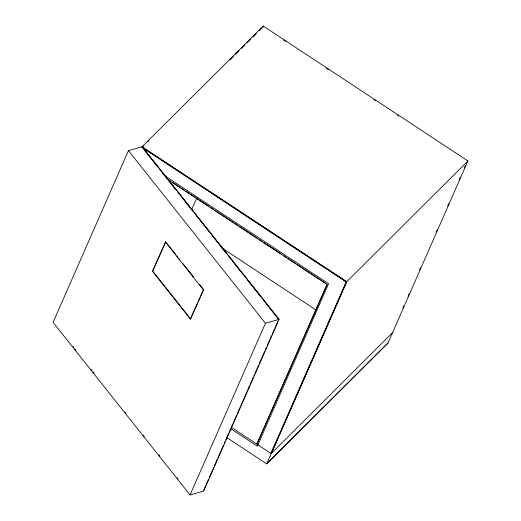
<?xml version="1.0" encoding="UTF-8"?>
<svg xmlns="http://www.w3.org/2000/svg" width="521" height="521" viewBox="0 0 521 521"><rect width="100%" height="100%" fill="white"/><g stroke="black" fill="none" stroke-linecap="round" stroke-linejoin="round"><path stroke-width="0.78" d="M128.459 150.628L53.083 322.336L190.054 494.95L203.672 491.101L279.061 319.393L142.09 146.779L128.459 150.628L265.43 323.248L190.054 494.95M152.497 271.304L165.691 241.855L152.497 271.304L190.393 319.067L197.791 302.831M262.564 27.535L263.222 26.05L467.917 160.95L388.021 342.961L266.687 463.879L226.7 437.503M191.598 209.8L196.814 197.921M190.393 319.067L203.594 289.617L199.55 284.525M198.436 301.359L203.594 289.617M203.574 490.554L205.867 485.344M206.518 483.859L208.478 479.392M209.129 477.907L212.073 471.205M212.724 469.721L213.701 467.487M214.359 465.995L217.296 459.301M217.954 457.809L223.502 445.162M224.16 443.671L225.137 441.443M225.788 439.952L228.732 433.257M229.383 431.766L230.367 429.532M231.018 428.047L232.978 423.58M233.629 422.088L236.573 415.393M237.224 413.908L240.168 407.207M240.819 405.722L241.796 403.488M242.454 401.997L247.026 391.577M247.677 390.092L249.637 385.625M250.295 384.14L253.232 377.438M253.883 375.954L254.867 373.72M255.518 372.228L258.462 365.534M259.113 364.042L264.668 351.395M265.319 349.904L266.296 347.67M266.954 346.185L269.891 339.49M270.542 337.999L271.526 335.765M272.177 334.28L274.137 329.813M274.795 328.321L277.732 321.626M327.168 284.258L256.879 444.133L326.843 285M467.917 160.95L346.582 281.874L266.687 463.879L388.002 342.948M402.837 308.028L403.814 305.794M408.067 296.104L409.05 293.864M419.522 270.015L420.506 267.781M436.207 232.001L437.191 229.768M447.656 205.912L448.64 203.678M459.112 179.823L460.095 177.589M464.348 167.899L465.325 165.665M263.222 26.05L141.888 146.974L346.582 281.874M142.09 147.456L143.816 145.737M147.834 141.732L148.98 140.592M229.943 59.902L233.382 56.47M235.681 54.184L239.126 50.752M241.425 48.46L244.87 45.027M247.162 42.735L250.608 39.303M252.906 37.017L256.352 33.585M259.224 30.719L261.522 28.434M392.541 332.659L271.207 453.576L231.734 427.559M265.43 323.248L279.048 319.393L142.077 146.779L346.771 281.685L271.402 453.387L270.887 453.368L346.139 281.933L142.767 147.905M283.58 40.117L285.612 41.459M326.289 68.264L328.321 69.606M373.739 99.537L375.771 100.879M397.464 115.174L398.825 116.066M164.115 175.343L328.601 283.75L257.302 446.184L230.79 428.711M168.804 179.888L170.165 180.787M172.204 182.129L179.68 187.059M181.034 187.951L184.434 190.191M185.795 191.09L189.195 193.33M190.556 194.222L194.633 196.912M195.987 197.804L208.901 206.316M210.263 207.215L213.662 209.455M215.023 210.347L233.375 222.441M234.73 223.34L238.13 225.58M239.491 226.472L257.159 238.123M259.197 239.465L261.92 241.256M263.958 242.597L281.633 254.248M283.671 255.59L286.387 257.381M287.748 258.279L295.902 263.652M297.263 264.551L320.369 279.777M321.731 280.676L325.13 282.916M167.254 179.185L326.98 284.446M221.425 247.657L315.902 309.917M144.2 149.872L158.358 167.716M159.875 169.631L160.885 170.901M161.901 172.177L162.91 173.454M163.92 174.73L174.542 188.114M178.078 192.575L179.094 193.845M180.103 195.121L181.113 196.397M182.129 197.667L192.744 211.057M195.779 214.88L208.928 231.448M211.962 235.271L212.972 236.547M213.981 237.823L214.997 239.093M216.007 240.37L226.628 253.753M230.165 258.214L231.174 259.491M232.19 260.76L233.2 262.037M234.209 263.313L243.314 274.782M247.866 280.519L260.507 296.449M264.049 300.91L265.059 302.187M266.068 303.463L267.084 304.739M268.094 306.009L278.715 319.393M166.199 242.493L175.798 254.593M176.808 255.87L177.824 257.14M178.833 258.416L179.843 259.686M182.871 263.509L193.486 276.879M165.385 241.946L203.281 289.702M152.803 271.22L190.706 318.976M72.947 346.465L73.956 347.741M74.965 349.018L75.975 350.288M91.149 369.409L92.158 370.685M93.174 371.961L94.184 373.231M125.027 412.111L126.043 413.381M143.236 435.048L144.245 436.324M158.912 454.807L159.921 456.083M177.114 477.75L178.13 479.027"/></g></svg>
